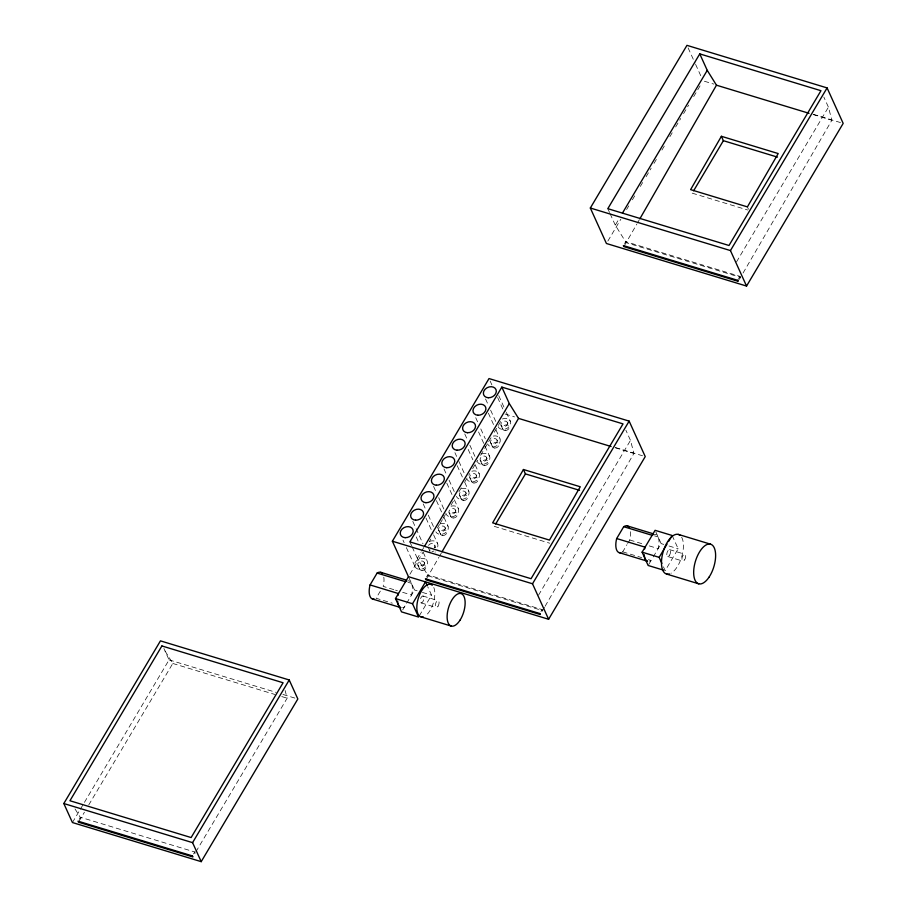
<?xml version="1.0" encoding="UTF-8"?>
<svg xmlns="http://www.w3.org/2000/svg" width="907" height="907" viewBox="0 0 907 907"><rect width="100%" height="100%" fill="white"/><g stroke="black" fill="none" stroke-linecap="round" stroke-linejoin="round"><path stroke-width="0.68" stroke-dasharray="4.54 3.4" d="M426.483 578.825L438.897 557.283M439.521 556.184L441.403 552.907M624.424 245.616L636.839 224.074M637.462 222.986L639.344 219.698M544.483 607.327L540.243 614.538M545.118 606.239L633.925 453.443L630.49 440.371L625.898 430.235M743.071 273.03L831.866 120.234L828.431 107.173L823.839 97.038M72.435 822.536L79.646 810.404M80.372 809.191L169.076 659.877L163.895 648.471M79.204 819.214L80.372 817.241L194.722 851.979L195.186 852.988L192.851 856.922M79.079 821.209L84.43 812.207M88.739 804.951L172.795 663.459L163.351 648.29M193.554 853.941L194.722 851.979M195.901 851.786L287.145 698.197L285.115 690.476M380.316 591.126L376.088 598.246L392.323 603.178M426.607 576.829L427.775 574.857L542.125 609.595L542.59 610.604L428.24 575.877L417.345 558.361L420.939 552.318M421.653 551.105L423.807 547.477M739.364 279.367L740.531 277.395L626.181 242.668L615.286 225.151L618.88 219.109M409.919 574.278L422.9 552.42M429.396 541.502L430.836 539.075M437.321 528.146L439.487 524.507M440.212 523.294L442.378 519.643M443.092 518.43L445.983 513.577M451.028 505.086L453.908 500.222M458.965 491.73L461.844 486.866M464.724 482.014L469.781 473.522M472.66 468.658L477.706 460.166M480.597 455.314L491.413 437.095M494.292 432.242L501.503 420.1M607.86 241.069L620.841 219.222M626.612 209.506L628.778 205.866M632.383 199.801L635.263 194.937M640.319 186.445L643.199 181.581M646.09 176.729L651.135 168.237M654.015 163.373L656.906 158.521M661.951 150.029L664.831 145.165M669.888 136.674L672.767 131.81M675.658 126.957L680.703 118.466M683.583 113.602L688.628 105.11M693.685 96.607L700.17 85.689M402.719 609.867L405.905 604.493M406.608 603.314L414.51 590.004L408.479 576.705M624.549 243.62L625.717 241.659L740.067 276.386L740.531 277.395M419.295 615.83L431.562 595.185L427.719 586.716M538.531 595.173L630.49 440.371M736.473 261.964L828.431 107.173M540.957 611.556L542.125 609.595M738.321 279.333L740.067 276.386M622.236 552.136A13.968 6.496 -73.1 0 0 622.712 551.853L626.941 544.733M627.644 543.542L629.764 539.982A13.968 6.496 -73.1 0 0 630.365 530.448M648.743 564.471L652.53 558.1M653.233 556.921L661.135 543.61L655.602 531.411M672.144 535.481L678.175 548.792L665.182 570.65L662.994 565.809M704.399 81.233L713.832 84.102M813.545 114.384L840.483 122.57M813.08 114.531L831.866 120.234M692.211 193.157L747.663 210.005M505.108 414.034L514.541 416.903M615.592 447.593L642.541 455.779M615.139 447.741L633.925 453.443M654.571 535.878L658.119 536.955M661.135 543.61L663.754 544.404M669.003 546.003L678.175 548.792M669.547 549.619L684.706 554.222M629.764 539.982L643.959 544.302M649.287 545.912L658.165 548.61A13.968 6.496 -73.1 0 0 654.015 534.472M667.779 556.524L682.926 561.127M622.712 551.853L641.646 557.601M648.414 559.653L651.113 560.481A13.968 6.496 -73.1 0 1 648.346 561.388M494.27 526.366L549.721 543.214M407.946 582.271L411.495 583.36M414.51 590.004L417.141 590.808M422.379 592.396L431.562 595.185M422.934 596.012L438.081 600.615M393.797 589.618L383.139 586.376A13.968 6.496 -73.1 0 0 383.74 576.841M395.565 590.151L397.345 590.695M402.663 592.316L411.54 595.003A13.968 6.496 -73.1 0 0 408.275 580.786M421.154 602.917L436.301 607.52M169.076 659.877L276.147 692.392M282.927 694.456L295.126 698.163M172.795 663.459L275.036 694.513M281.76 696.565L287.145 698.197M75.02 808.919L80.836 818.261L80.372 817.241M688.107 47.89L695.011 63.093M695.59 64.352L700.76 75.757M747.413 206.887L748.479 209.234M625.717 241.659L626.181 242.668M607.815 208.678L609.538 212.487M610.116 213.757L615.286 225.151M498.759 395.679L505.766 411.12M506.344 412.402L510.426 421.415A6.7 5.249 -24.4 0 1 506.027 428.83A6.7 5.249 -24.4 0 1 497.988 426.392M490.165 381.087L491.889 384.897M497.637 397.561L503.385 410.236M507.421 422.617A3.469 2.71 -24.4 0 1 503.408 426.755A3.469 2.71 -24.4 0 1 501.786 422.345A3.469 2.71 -24.4 0 1 507.421 422.617L509.031 426.165M500.993 425.19L502.829 429.249M485.54 398.955L488.363 405.191M490.63 410.179L495.721 421.404M488.363 413.161L493.623 424.748M495.959 429.895L500.04 438.909M497.036 440.11A3.469 2.71 -24.4 0 1 493.023 444.249A3.469 2.71 -24.4 0 1 491.401 439.827A3.469 2.71 -24.4 0 1 497.036 440.11L498.646 443.648M490.608 442.684L492.444 446.743M475.71 417.696L478.545 423.932M480.801 428.92L485.336 438.897M478.556 431.947L484.395 444.815M484.984 446.097L489.644 456.391M486.64 457.604A3.469 2.71 -24.4 0 1 482.626 461.731A3.469 2.71 -24.4 0 1 481.005 457.321A3.469 2.71 -24.4 0 1 486.64 457.604L488.249 461.141M480.211 460.178L482.048 464.225M464.758 433.931L467.581 440.167M469.849 445.167L474.939 456.391M468.171 449.43L472.842 459.736M475.177 464.883L479.259 473.885M476.254 475.087A3.469 2.71 -24.4 0 1 472.241 479.225A3.469 2.71 -24.4 0 1 470.62 474.815A3.469 2.71 -24.4 0 1 476.254 475.087L477.864 478.635M469.826 477.66L471.663 481.719M454.929 452.672L456.629 456.414M458.897 461.402L465.121 475.121M457.196 465.642L462.445 477.218M464.781 482.365L468.862 491.379M465.858 492.58A3.469 2.71 -24.4 0 1 461.844 496.719A3.469 2.71 -24.4 0 1 460.223 492.308A3.469 2.71 -24.4 0 1 465.858 492.58L467.468 496.129M459.43 495.154L461.266 499.213M443.977 468.919L446.8 475.155M449.067 480.143L454.724 492.614M446.8 483.125L453.806 498.578M454.396 499.859L458.477 508.872M455.473 510.074A3.469 2.71 -24.4 0 1 451.459 514.212A3.469 2.71 -24.4 0 1 449.838 509.802A3.469 2.71 -24.4 0 1 455.473 510.074L457.083 513.623M449.044 512.648L450.881 516.707M433.58 486.413L436.414 492.648M438.682 497.637L444.339 510.108M436.414 500.619L443.421 516.06M443.999 517.353L448.081 526.355M445.076 527.568A3.469 2.71 -24.4 0 1 441.074 531.695A3.469 2.71 -24.4 0 1 439.442 527.284A3.469 2.71 -24.4 0 1 445.076 527.568L446.686 531.105M438.648 530.142L440.485 534.189M423.195 503.895L426.018 510.142M428.285 515.131L433.943 527.602M426.018 518.112L433.024 533.554M433.614 534.847L437.696 543.849M434.691 545.05L435.757 547.42M412.798 521.389L422.991 543.837M416.211 536.887L418.546 542.035M423.218 552.329L427.299 561.342A6.7 5.249 -24.4 0 1 419.544 569.347A6.7 5.249 -24.4 0 1 416.404 560.809A6.7 5.249 -24.4 0 1 427.299 561.342M424.295 562.544A3.469 2.71 -24.4 0 1 420.292 566.682A3.469 2.71 -24.4 0 1 418.66 562.272A3.469 2.71 -24.4 0 1 424.295 562.544L425.905 566.093M427.775 574.857L428.24 575.877M409.873 541.887L411.597 545.685M412.175 546.955L417.345 558.361M417.866 565.118L419.703 569.177M402.98 540.13L404.114 542.624M406.37 547.613L414.862 566.319M428.523 548.123L429.986 551.433M420.576 598.609A3.571 1.667 -73.1 0 1 423.75 596.761A3.571 1.667 -73.1 0 1 422.118 602.531A3.571 1.667 -73.1 0 1 420.281 599.652M404.499 606.874A13.968 6.496 -73.1 0 1 402.617 607.701M433.784 587.487A16.972 7.891 -73.1 0 1 425.746 615.524M428.535 545.447A3.469 2.71 -24.4 0 1 433.217 543.678A3.469 2.71 -24.4 0 1 434.249 547.477M429.657 541.411A6.7 5.249 -24.4 0 1 436.335 542.001A6.7 5.249 -24.4 0 1 437.412 547.59M433.92 550.991A6.7 5.249 -24.4 0 1 431.97 551.683M435.337 551.966A3.469 2.71 -24.4 0 1 435.065 552.182M429.861 550.878A3.469 2.71 -24.4 0 1 430.02 549.755M434.249 547.318A3.469 2.71 -24.4 0 1 435.315 547.635M440.054 523.917A6.7 5.249 -24.4 0 1 448.024 526.196A6.7 5.249 -24.4 0 1 444.101 533.599A6.7 5.249 -24.4 0 1 435.859 531.842M451.096 506.197A6.7 5.249 -24.4 0 1 458.636 509.394A6.7 5.249 -24.4 0 1 453.421 516.525A6.7 5.249 -24.4 0 1 445.881 513.328M461.482 488.703A6.7 5.249 -24.4 0 1 468.976 491.719A6.7 5.249 -24.4 0 1 464.248 498.884A6.7 5.249 -24.4 0 1 456.425 496.356M471.878 471.221A6.7 5.249 -24.4 0 1 479.315 474.055A6.7 5.249 -24.4 0 1 475.064 481.22A6.7 5.249 -24.4 0 1 467.037 479.361M481.617 453.953A6.7 5.249 -24.4 0 1 489.587 456.232A6.7 5.249 -24.4 0 1 485.664 463.636A6.7 5.249 -24.4 0 1 477.422 461.867M493.317 436.063A6.7 5.249 -24.4 0 1 500.233 439.6A6.7 5.249 -24.4 0 1 495.199 446.482A6.7 5.249 -24.4 0 1 487.592 443.886M502.399 418.977A6.7 5.249 -24.4 0 1 510.426 421.415M681.656 537.239A20.68 9.614 -73.1 0 1 681.724 556.751A20.68 9.614 -73.1 0 1 670.942 573.292M438.036 606.216A3.571 1.667 -73.1 0 0 438.251 600.649A3.571 1.667 -73.1 0 0 435.303 605.332A3.571 1.667 -73.1 0 0 438.036 606.216M422.016 570.48A3.469 2.71 -24.4 0 0 426.018 566.342A3.469 2.71 -24.4 0 0 420.395 566.07A3.469 2.71 -24.4 0 0 422.016 570.48M442.797 535.504A3.469 2.71 -24.4 0 0 446.8 531.366A3.469 2.71 -24.4 0 0 441.176 531.094A3.469 2.71 -24.4 0 0 442.797 535.504M453.183 518.01A3.469 2.71 -24.4 0 0 457.196 513.872A3.469 2.71 -24.4 0 0 451.561 513.6A3.469 2.71 -24.4 0 0 453.183 518.01M463.579 500.517A3.469 2.71 -24.4 0 0 467.581 496.378A3.469 2.71 -24.4 0 0 461.958 496.106A3.469 2.71 -24.4 0 0 463.579 500.517M473.964 483.023A3.469 2.71 -24.4 0 0 477.978 478.896A3.469 2.71 -24.4 0 0 472.343 478.613A3.469 2.71 -24.4 0 0 473.964 483.023M484.361 465.54A3.469 2.71 -24.4 0 0 488.363 461.402A3.469 2.71 -24.4 0 0 482.728 461.119A3.469 2.71 -24.4 0 0 484.361 465.54M494.746 448.047A3.469 2.71 -24.4 0 0 498.759 443.908A3.469 2.71 -24.4 0 0 493.125 443.636A3.469 2.71 -24.4 0 0 494.746 448.047M505.142 430.553A3.469 2.71 -24.4 0 0 509.144 426.415A3.469 2.71 -24.4 0 0 503.51 426.143A3.469 2.71 -24.4 0 0 505.142 430.553M684.649 559.823A3.571 1.667 -73.1 0 0 684.864 554.256A3.571 1.667 -73.1 0 0 681.917 558.927A3.571 1.667 -73.1 0 0 684.649 559.823M669.502 555.22A3.571 1.667 -73.1 0 0 669.717 549.653A3.571 1.667 -73.1 0 0 666.77 554.336A3.571 1.667 -73.1 0 0 669.502 555.22"/><path stroke-width="1.36" d="M442.026 551.807L518.521 418.388L509.303 403.57L501.832 387.096L409.873 541.887L531.06 578.7L623.018 423.898L501.832 387.096M639.979 218.61L716.462 85.19L707.245 70.361L699.773 53.887L607.815 208.678L729.001 245.491L820.96 90.7L699.773 53.887M523.452 469.509L492.66 522.84L549.472 540.096L580.253 486.764L523.452 469.509L525.436 473.896L579.539 490.324M721.394 136.299L690.612 189.631L747.413 206.887L778.206 153.555L721.394 136.299L723.378 140.687L777.48 157.115M63.819 803.534L160.448 640.864L289.22 679.978L297.836 698.98L201.207 861.65L72.435 822.536L63.819 803.534L192.579 842.648L201.207 861.65M192.579 842.648L289.22 679.978M392.38 541.218L489.02 378.559L629.141 421.12L645.24 456.595L548.61 619.266L408.479 576.705L392.38 541.218L532.511 583.779L548.61 619.266M590.332 208.02L686.962 45.35L827.093 87.911L843.181 123.386L746.552 286.056L606.42 243.495L590.332 208.02L730.452 250.581L746.552 286.056M374.206 599.073A13.968 6.496 -73.1 0 1 370.056 584.936L377.108 573.077A13.968 6.496 -73.1 0 1 382.38 573.53M424.533 546.263L509.303 403.57M622.474 213.066L707.245 70.361M395.486 598.563L412.538 603.745L418.569 617.043L401.529 611.874L395.486 598.563L408.479 576.705M412.538 603.745L425.519 581.875L427.163 585.503M495.687 523.974L525.436 473.896M693.628 190.776L723.378 140.687M532.511 583.779L629.141 421.12M730.452 250.581L827.093 87.911M620.83 552.68A13.968 6.496 -73.1 0 1 616.681 538.543L623.721 526.684A13.968 6.496 -73.1 0 1 629.265 527.5M663.879 570.254L648.142 565.48L642.111 552.17L655.103 530.312L672.144 535.481L668.527 541.558M661.895 563.394L659.151 557.351L667.087 543.985M716.462 85.19L809.055 113.307M518.521 418.388L611.114 446.516M678.334 534.404L710.532 544.177M627.315 525.913L653.017 533.713M623.721 526.684L652.133 535.311A13.968 6.496 -73.1 0 1 653.074 534.779M616.681 538.543L645.081 547.17A13.968 6.496 -73.1 0 0 644.684 548.916M642.111 552.17L659.151 557.351M619.118 552.612L647.519 561.24M666.566 574.04L698.753 583.813M380.702 572.306L406.404 580.117M377.108 573.077L405.508 581.704A13.968 6.496 -73.1 0 1 406.926 581.002M370.056 584.936L398.456 593.563A13.968 6.496 -73.1 0 0 398.06 595.309M372.494 599.017L400.905 607.645M420.882 616.839L451.187 626.045M400.52 607.486A13.968 6.496 -73.1 0 1 397.606 601.08M423.206 616.839A16.972 7.891 -73.1 0 1 418.127 598.869A16.972 7.891 -73.1 0 1 432.265 585.253M647.133 561.093A13.968 6.496 -73.1 0 1 644.231 554.687M669.411 573.95A20.68 9.614 -73.1 0 1 662.972 552.397A20.68 9.614 -73.1 0 1 680.171 535.391M161.9 645.954L69.941 800.745L191.128 837.558L283.086 682.756L161.9 645.954M737.731 280.32L623.381 245.593L623.846 246.602L738.196 281.34L737.731 280.32M539.79 613.529L425.44 578.791L425.905 579.811L540.243 614.538L539.79 613.529M192.386 855.913L78.036 821.175L78.501 822.196L192.851 856.922L192.386 855.913M460.178 619.946A16.972 7.891 -73.1 0 0 461.073 593.586A16.972 7.891 -73.1 0 0 447.128 615.91A16.972 7.891 -73.1 0 0 460.178 619.946M405.168 537.67A6.7 5.249 -24.4 0 0 412.934 529.665A6.7 5.249 -24.4 0 0 402.028 529.132A6.7 5.249 -24.4 0 0 405.168 537.67M415.565 520.176A6.7 5.249 -24.4 0 0 423.32 512.172A6.7 5.249 -24.4 0 0 412.424 511.639A6.7 5.249 -24.4 0 0 415.565 520.176M425.95 502.682A6.7 5.249 -24.4 0 0 433.716 494.678A6.7 5.249 -24.4 0 0 422.809 494.145A6.7 5.249 -24.4 0 0 425.95 502.682M436.346 485.2A6.7 5.249 -24.4 0 0 444.101 477.195A6.7 5.249 -24.4 0 0 433.206 476.651A6.7 5.249 -24.4 0 0 436.346 485.2M446.732 467.706A6.7 5.249 -24.4 0 0 454.498 459.702A6.7 5.249 -24.4 0 0 443.591 459.169A6.7 5.249 -24.4 0 0 446.732 467.706M457.128 450.212A6.7 5.249 -24.4 0 0 464.883 442.208A6.7 5.249 -24.4 0 0 453.988 441.675A6.7 5.249 -24.4 0 0 457.128 450.212M467.513 432.718A6.7 5.249 -24.4 0 0 475.279 424.714A6.7 5.249 -24.4 0 0 464.373 424.181A6.7 5.249 -24.4 0 0 467.513 432.718M477.91 415.236A6.7 5.249 -24.4 0 0 485.664 407.232A6.7 5.249 -24.4 0 0 474.769 406.687A6.7 5.249 -24.4 0 0 477.91 415.236M488.295 397.742A6.7 5.249 -24.4 0 0 496.061 389.738A6.7 5.249 -24.4 0 0 485.154 389.205A6.7 5.249 -24.4 0 0 488.295 397.742M709.025 577.203A20.68 9.614 -73.1 0 0 711.179 544.415A20.68 9.614 -73.1 0 0 693.73 570.378A20.68 9.614 -73.1 0 0 709.025 577.203"/></g></svg>
